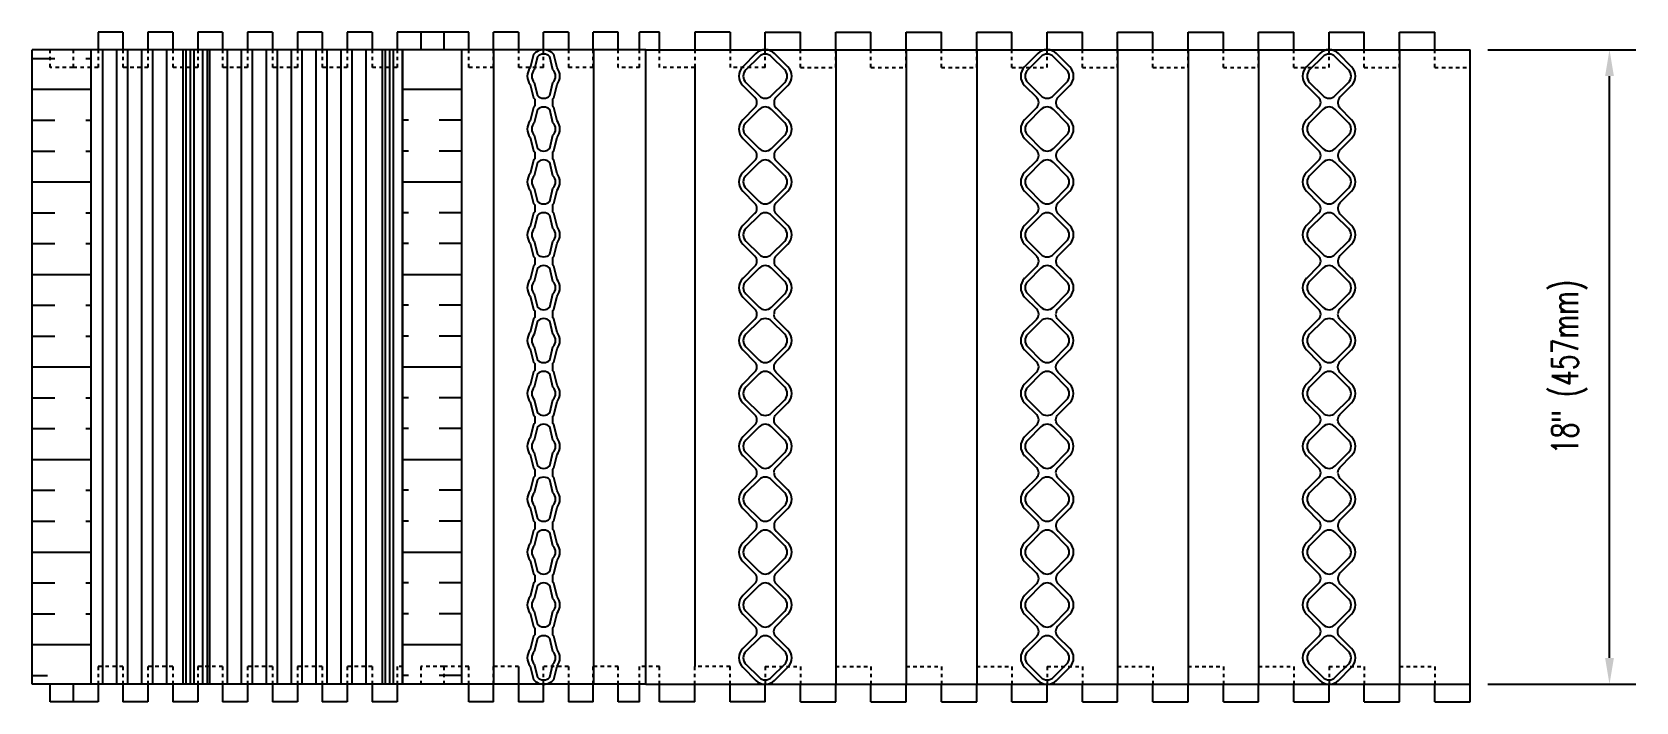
# Model space of a CAD drawing. Header units: inches. Extents: x 397.3 to 447.4, y 159.4 to 221.1.
# Drawn here: x 401.92 to 447.43, y 202.12 to 221.12 of the extents above; entities that cross this region are included whole.
import ezdxf

# ---------------------------------------------------------------- set-up
doc = ezdxf.new("R2010")
doc.units = ezdxf.units.IN
doc.header["$MEASUREMENT"] = 0
doc.linetypes.add('DASHED2', pattern=[0.375, 0.25, -0.125])
for name, color, linetype in [('HATCH', 12, 'Continuous'), ('line25', 2, 'Continuous'), ('LINE50', 5, 'Continuous'), ('LINE8', 8, 'Continuous'), ('LINE9', 9, 'Continuous'), ('TEXT', 4, 'Continuous')]:
    doc.layers.add(name, color=color, linetype=linetype)
doc.styles.add('DIM', font='romans.shx', dxfattribs={"width": 0.7})
doc.dimstyles.new('ext_8', dxfattribs={"dimscale": 8, "dimtxt": 0.09375, "dimasz": 0.09375, "dimexe": 0.09375, "dimexo": 0.0625, "dimgap": 0.0625, "dimtad": 1, "dimdec": 3, "dimzin": 3, "dimdsep": 46, "dimlunit": 4, "dimtxsty": 'DIM', "dimcen": 0.09, "dimdle": 0.09375, "dimclrt": 4, "dimadec": 0, "dimazin": 0, "dimtfac": 1, "dimtdec": 3, "dimtmove": 2, "dimatfit": 3, "dimfxl": 0, "dimfrac": 2, "dimtolj": 1, "dimtzin": 0, "dimarcsym": 0})

# ---------------------------------------------------------------- blocks, each defined once
blk = doc.blocks.new('WEB_INSERT_FRONT')
for p, q in [((-0.265, 8.89), (-0.64, 8.515)), ((0.64, 8.515), (0.265, 8.89)), ((-0.64, 7.985), (-0.297, 7.641)), ((0.309, 7.653), (0.64, 7.985)), ((-0.297, 7.359), (-0.64, 7.015)), ((0.25, 7.512), (0.25, 7.488)), ((0.64, 7.015), (0.309, 7.347)), ((-0.64, 6.485), (-0.297, 6.141)), ((0.309, 6.153), (0.64, 6.485)), ((0.25, 6.012), (0.25, 5.988)), ((-0.297, 5.859), (-0.64, 5.515)), ((0.64, 5.515), (0.309, 5.847)), ((-0.64, 4.985), (-0.297, 4.641)), ((0.309, 4.653), (0.64, 4.985)), ((-0.297, 4.359), (-0.64, 4.015)), ((0.25, 4.512), (0.25, 4.488)), ((0.64, 4.015), (0.309, 4.347)), ((-0.297, 3.141), (-0.64, 3.485)), ((0.309, 3.153), (0.64, 3.485)), ((-0.297, 2.859), (-0.64, 2.515)), ((0.25, 3.012), (0.25, 2.988)), ((0.64, 2.515), (0.309, 2.847)), ((-0.64, 1.985), (-0.297, 1.641)), ((0.309, 1.653), (0.64, 1.985)), ((-0.297, 1.359), (-0.64, 1.015)), ((-0.64, 0.485), (-0.297, 0.141)), ((-0.297, -0.141), (-0.64, -0.485)), ((-0.64, -1.015), (-0.297, -1.359)), ((-0.297, -1.641), (-0.64, -1.985)), ((-0.64, -2.515), (-0.297, -2.859)), ((-0.297, -3.141), (-0.64, -3.485)), ((0.64, -3.485), (0.309, -3.153)), ((-0.64, -4.015), (-0.297, -4.359)), ((0.309, -4.347), (0.64, -4.015)), ((0.25, -4.488), (0.25, -4.512)), ((-0.297, -4.641), (-0.64, -4.985)), ((0.64, -4.985), (0.309, -4.653)), ((-0.64, -5.515), (-0.297, -5.859)), ((0.309, -5.847), (0.64, -5.515)), ((-0.297, -6.141), (-0.64, -6.485)), ((0.25, -5.988), (0.25, -6.012)), ((0.64, -6.485), (0.309, -6.153)), ((-0.64, -7.015), (-0.297, -7.359)), ((0.297, -7.359), (0.64, -7.015)), ((-0.297, -7.641), (-0.64, -7.985)), ((0.64, -7.985), (0.297, -7.641)), ((-0.64, -8.515), (-0.265, -8.89)), ((0.265, -8.89), (0.64, -8.515))]:
    blk.add_line(p, q)
for points in [[(-0.552, 8.073), (-0.177, 7.698, 0.414214), (0.177, 7.698), (0.552, 8.073, 0.414214), (0.552, 8.427), (0.177, 8.802, 0.414214), (-0.177, 8.802), (-0.552, 8.427, 0.414214)], [(-0.552, 6.573), (-0.177, 6.198, 0.414214), (0.177, 6.198), (0.552, 6.573, 0.414214), (0.552, 6.927), (0.177, 7.302, 0.414214), (-0.177, 7.302), (-0.552, 6.927, 0.414214)], [(-0.552, 5.073), (-0.177, 4.698, 0.414214), (0.177, 4.698), (0.552, 5.073, 0.414214), (0.552, 5.427), (0.177, 5.802, 0.414214), (-0.177, 5.802), (-0.552, 5.427, 0.414214)], [(-0.552, 3.573), (-0.177, 3.198, 0.414214), (0.177, 3.198), (0.552, 3.573, 0.414214), (0.552, 3.927), (0.177, 4.302, 0.414214), (-0.177, 4.302), (-0.552, 3.927, 0.414214)], [(-0.552, 3.573), (-0.177, 3.198, 0.414214), (0.177, 3.198), (0.552, 3.573, 0.414214), (0.552, 3.927), (0.177, 4.302, 0.414214), (-0.177, 4.302), (-0.552, 3.927, 0.414214)], [(-0.552, 2.073), (-0.177, 1.698, 0.414214), (0.177, 1.698), (0.552, 2.073, 0.414214), (0.552, 2.427), (0.177, 2.802, 0.414214), (-0.177, 2.802), (-0.552, 2.427, 0.414214)], [(-0.552, 0.573), (-0.177, 0.198, 0.414214), (0.177, 0.198), (0.552, 0.573, 0.414214), (0.552, 0.927), (0.177, 1.302, 0.414214), (-0.177, 1.302), (-0.552, 0.927, 0.414214)], [(-0.552, -0.927), (-0.177, -1.302, 0.414214), (0.177, -1.302), (0.552, -0.927, 0.414214), (0.552, -0.573), (0.177, -0.198, 0.414214), (-0.177, -0.198), (-0.552, -0.573, 0.414214)], [(-0.552, -2.427), (-0.177, -2.802, 0.414214), (0.177, -2.802), (0.552, -2.427, 0.414214), (0.552, -2.073), (0.177, -1.698, 0.414214), (-0.177, -1.698), (-0.552, -2.073, 0.414214)], [(-0.552, -3.927), (-0.177, -4.302, 0.414214), (0.177, -4.302), (0.552, -3.927, 0.414214), (0.552, -3.573), (0.177, -3.198, 0.414214), (-0.177, -3.198), (-0.552, -3.573, 0.414214)], [(-0.552, -5.427), (-0.177, -5.802, 0.414214), (0.177, -5.802), (0.552, -5.427, 0.414214), (0.552, -5.073), (0.177, -4.698, 0.414214), (-0.177, -4.698), (-0.552, -5.073, 0.414214)], [(-0.552, -6.927), (-0.177, -7.302, 0.414214), (0.177, -7.302), (0.552, -6.927, 0.414214), (0.552, -6.573), (0.177, -6.198, 0.414214), (-0.177, -6.198), (-0.552, -6.573, 0.414214)], [(-0.552, -8.427), (-0.177, -8.802, 0.414214), (0.177, -8.802), (0.552, -8.427, 0.414214), (0.552, -8.073), (0.177, -7.698, 0.414214), (-0.177, -7.698), (-0.552, -8.073, 0.414214)]]:
    blk.add_lwpolyline(points, format="xyb", close=True)
blk.add_lwpolyline([(0.25, -2.988, -0.198912), (0.309, -2.847), (0.64, -2.515, 0.414214), (0.64, -1.985), (0.309, -1.653, -0.198912), (0.25, -1.512), (0.25, -1.488, -0.198912), (0.309, -1.347), (0.64, -1.015, 0.414214), (0.64, -0.485), (0.309, -0.153, -0.198912), (0.25, -0.012), (0.25, 0.012, -0.198912), (0.309, 0.153), (0.64, 0.485, 0.414214), (0.64, 1.015), (0.309, 1.347, -0.198912), (0.25, 1.488)], format="xyb")
for centre, radius, start, end in [((0, 8.625), 0.375, 45, 135), ((-0.375, 8.25), 0.375, 135, 225), ((0.375, 8.25), 0.375, 315, 45), ((-0.438, 7.5), 0.2, 315, 45), ((0.45, 7.512), 0.2, 135, 180), ((0.45, 7.488), 0.2, 180, 225), ((-0.375, 6.75), 0.375, 135, 225), ((0.375, 6.75), 0.375, 315, 45), ((-0.438, 6), 0.2, 315, 45), ((0.45, 6.012), 0.2, 135, 180), ((0.45, 5.988), 0.2, 180, 225), ((-0.375, 5.25), 0.375, 135, 225), ((0.375, 5.25), 0.375, 315, 45), ((-0.438, 4.5), 0.2, 315, 45), ((0.45, 4.512), 0.2, 135, 180), ((0.45, 4.488), 0.2, 180, 225), ((-0.375, 3.75), 0.375, 135, 225), ((0.375, 3.75), 0.375, 315, 45), ((-0.438, 3), 0.2, 315, 45), ((0.45, 3.012), 0.2, 135, 180), ((0.45, 2.988), 0.2, 180, 225), ((-0.375, 2.25), 0.375, 135, 225), ((0.375, 2.25), 0.375, 315, 45), ((-0.438, 1.5), 0.2, 315, 45), ((0.45, 1.512), 0.2, 135, 180), ((-0.375, 0.75), 0.375, 135, 225), ((-0.438, 0), 0.2, 315, 45), ((-0.375, -0.75), 0.375, 135, 225), ((-0.438, -1.5), 0.2, 315, 45), ((-0.375, -2.25), 0.375, 135, 225), ((-0.438, -3), 0.2, 315, 45), ((0.45, -3.012), 0.2, 180, 225), ((-0.375, -3.75), 0.375, 135, 225), ((0.375, -3.75), 0.375, 315, 45), ((-0.438, -4.5), 0.2, 315, 45), ((0.45, -4.488), 0.2, 135, 180), ((0.45, -4.512), 0.2, 180, 225), ((-0.375, -5.25), 0.375, 135, 225), ((0.375, -5.25), 0.375, 315, 45), ((-0.438, -6), 0.2, 315, 45), ((0.45, -5.988), 0.2, 135, 180), ((0.45, -6.012), 0.2, 180, 225), ((-0.375, -6.75), 0.375, 135, 225), ((0.375, -6.75), 0.375, 315, 45), ((-0.438, -7.5), 0.2, 315, 45), ((0.438, -7.5), 0.2, 135, 225), ((-0.375, -8.25), 0.375, 135, 225), ((0.375, -8.25), 0.375, 315, 45), ((0, -8.625), 0.375, 225, 315)]:
    blk.add_arc(centre, radius, start, end)
blk = doc.blocks.new('*D34')
at = {"layer": 'Defpoints', "color": 0}
for p in [(442.724, 220.618), (446.681, 220.618), (442.724, 202.618)]:
    blk.add_point(p, dxfattribs=at)
at = {"layer": 'TEXT', "color": 0, "lineweight": -2}
for p, q in [((443.224, 220.618), (447.431, 220.618)), ((446.681, 203.368), (446.681, 219.868)), ((443.224, 202.618), (447.431, 202.618))]:
    blk.add_line(p, q, dxfattribs=at)
at = {"layer": 'TEXT', "color": 0}
for points in [[(446.556, 219.868), (446.806, 219.868), (446.681, 220.618)], [(446.556, 203.368), (446.806, 203.368), (446.681, 202.618)]]:
    blk.add_solid(points, dxfattribs=at)
at = {"layer": 'TEXT', "color": 4, "insert": (445.544, 211.618), "char_height": 0.75, "attachment_point": 5, "rotation": 90, "style": 'DIM'}
blk.add_mtext('\\A1;18" (457mm)', dxfattribs=at)

msp = doc.modelspace()

# ---------------------------------------------------------------- hatches: boundary and pattern name
at = {"layer": 'HATCH'}
h = msp.add_hatch(dxfattribs=at)
h.set_pattern_fill('INSUL', color=256, scale=7, style=0)
h.set_pattern_definition([(0, (405.188, 211.618), (0, 2.625), []), (0, (405.188, 212.493), (0, 2.625), [0.875, -0.875]), (0, (405.188, 213.368), (0, 2.625), [0.875, -0.875])])
h.paths.add_polyline_path([(403.597, 220.618), (401.9176, 220.618), (401.9176, 202.618), (402.3584, 202.618), (402.3584, 203.118), (403.597, 203.118)])
h = msp.add_hatch(dxfattribs=at)
h.set_pattern_fill('INSUL', color=256, scale=7, angle=180, style=0)
h.set_pattern_definition([(180, (410.845, 211.618), (-3e-16, -2.625), []), (180, (410.845, 210.743), (-3e-16, -2.625), [0.875, -0.875]), (180, (410.845, 209.868), (-3e-16, -2.625), [0.875, -0.875])])
h.paths.add_polyline_path([(414.1152, 220.118), (412.8766, 220.118), (412.4359, 220.118), (412.4359, 202.618), (414.1152, 202.618)])

# ---------------------------------------------------------------- linework, layer by layer
for p, q in [((404.4972, 221.118), (403.7901, 221.118)), ((403.7901, 221.118), (403.7901, 220.618)), ((404.4972, 221.118), (404.4972, 220.618)), ((405.9114, 221.118), (405.2043, 221.118)), ((405.2043, 221.118), (405.2043, 220.618)), ((405.9114, 221.118), (405.9114, 220.618)), ((407.3257, 221.118), (406.6185, 221.118)), ((406.6185, 221.118), (406.6185, 220.618)), ((407.3257, 221.118), (407.3257, 220.618)), ((408.7399, 221.118), (408.0328, 221.118)), ((408.0328, 221.118), (408.0328, 220.618)), ((408.7399, 221.118), (408.7399, 220.618)), ((410.1541, 221.118), (409.447, 221.118)), ((409.447, 221.118), (409.447, 220.618)), ((410.1541, 221.118), (410.1541, 220.618)), ((411.5683, 221.118), (410.8612, 221.118)), ((410.8612, 221.118), (410.8612, 220.618)), ((411.5683, 221.118), (411.5683, 220.618)), ((412.2754, 221.118), (412.2754, 220.618)), ((412.9499, 221.118), (412.2754, 221.118)), ((403.9285, 202.618), (403.9285, 220.618)), ((404.3262, 202.618), (404.3262, 220.618)), ((404.6356, 202.618), (404.6356, 220.618)), ((405.0333, 202.618), (405.0333, 220.618)), ((405.3428, 202.618), (405.3428, 220.618)), ((405.7404, 202.618), (405.7404, 220.618)), ((407.4641, 202.618), (407.4641, 220.618)), ((407.8617, 202.618), (407.8617, 220.618)), ((408.1712, 202.618), (408.1712, 220.618)), ((408.5688, 202.618), (408.5688, 220.618)), ((408.8783, 202.618), (408.8783, 220.618)), ((409.2759, 202.618), (409.2759, 220.618)), ((409.5854, 202.618), (409.5854, 220.618)), ((409.983, 202.618), (409.983, 220.618)), ((410.2925, 202.618), (410.2925, 220.618)), ((410.6901, 202.618), (410.6901, 220.618)), ((410.9996, 202.618), (410.9996, 220.618)), ((411.3972, 202.618), (411.3972, 220.618)), ((415.0203, 202.618), (415.0203, 220.618)), ((417.8487, 220.618), (417.8487, 202.618)), ((424.7235, 220.618), (424.7235, 202.618)), ((426.7235, 220.618), (426.7235, 202.618)), ((428.7235, 220.618), (428.7235, 202.618)), ((432.7235, 220.618), (432.7235, 202.618)), ((434.7235, 220.618), (434.7235, 202.618)), ((436.7235, 220.618), (436.7235, 202.618)), ((440.7235, 220.618), (440.7235, 202.618)), ((420.7235, 220.118), (420.7235, 203.118)), ((416.1845, 219.2135), (416.1845, 219.0225)), ((416.6845, 219.2135), (416.6845, 219.0225)), ((416.1845, 217.7135), (416.1845, 217.5225)), ((416.6845, 217.7135), (416.6845, 217.5225)), ((416.1845, 216.2135), (416.1845, 216.0225)), ((416.6845, 216.2135), (416.6845, 216.0225)), ((416.1845, 214.7135), (416.1845, 214.5225)), ((416.6845, 214.7135), (416.6845, 214.5225)), ((416.1845, 213.2135), (416.1845, 213.0225)), ((416.6845, 213.2135), (416.6845, 213.0225)), ((416.1845, 211.7135), (416.1845, 211.5225)), ((416.6845, 211.7135), (416.6845, 211.5225)), ((416.1845, 210.2135), (416.1845, 210.0225)), ((416.6845, 210.2135), (416.6845, 210.0225)), ((416.1845, 208.7135), (416.1845, 208.5225)), ((416.6845, 208.7135), (416.6845, 208.5225)), ((416.1845, 207.2135), (416.1845, 207.0225)), ((416.6845, 207.2135), (416.6845, 207.0225)), ((416.1845, 205.7135), (416.1845, 205.5225)), ((416.6845, 205.7135), (416.6845, 205.5225)), ((416.1845, 204.2135), (416.1845, 204.0225)), ((416.6845, 204.2135), (416.6845, 204.0225)), ((402.4317, 202.118), (402.4317, 202.618)), ((403.083, 202.618), (403.083, 202.118)), ((403.7901, 202.618), (403.7901, 202.118)), ((404.4972, 202.618), (404.4972, 202.118)), ((405.2043, 202.618), (405.2043, 202.118)), ((405.9114, 202.618), (405.9114, 202.118)), ((406.6185, 202.618), (406.6185, 202.118)), ((407.3257, 202.618), (407.3257, 202.118)), ((408.0328, 202.618), (408.0328, 202.118)), ((408.7399, 202.618), (408.7399, 202.118)), ((409.447, 202.618), (409.447, 202.118)), ((410.1541, 202.618), (410.1541, 202.118)), ((410.8612, 202.618), (410.8612, 202.118)), ((411.5683, 202.618), (411.5683, 202.118)), ((412.2754, 202.618), (412.2754, 202.118)), ((403.083, 202.118), (402.4317, 202.118)), ((403.7901, 202.118), (403.083, 202.118)), ((405.2043, 202.118), (404.4972, 202.118)), ((406.6185, 202.118), (405.9114, 202.118)), ((408.0328, 202.118), (407.3257, 202.118)), ((409.447, 202.118), (408.7399, 202.118)), ((410.8612, 202.118), (410.1541, 202.118)), ((412.2754, 202.118), (411.5683, 202.118))]:
    msp.add_line(p, q, dxfattribs=at)
at = {"layer": 'HATCH', "linetype": 'DASHED2', "ltscale": 0.15}
for p, q in [((402.4317, 220.118), (402.4317, 220.618)), ((403.083, 220.618), (403.083, 220.118)), ((403.7901, 220.618), (403.7901, 220.118)), ((404.4972, 220.618), (404.4972, 220.118)), ((405.2043, 220.618), (405.2043, 220.118)), ((405.9114, 220.618), (405.9114, 220.118)), ((406.6185, 220.618), (406.6185, 220.118)), ((407.3257, 220.618), (407.3257, 220.118)), ((408.0328, 220.618), (408.0328, 220.118)), ((408.7399, 220.618), (408.7399, 220.118)), ((409.447, 220.618), (409.447, 220.118)), ((410.1541, 220.618), (410.1541, 220.118)), ((410.8612, 220.618), (410.8612, 220.118)), ((411.5683, 220.618), (411.5683, 220.118)), ((412.2754, 220.618), (412.2754, 220.118)), ((403.083, 220.118), (402.4317, 220.118)), ((403.7901, 220.118), (403.083, 220.118)), ((405.2043, 220.118), (404.4972, 220.118)), ((406.6185, 220.118), (405.9114, 220.118)), ((408.0328, 220.118), (407.3257, 220.118)), ((409.447, 220.118), (408.7399, 220.118)), ((410.8612, 220.118), (410.1541, 220.118)), ((412.2754, 220.118), (411.5683, 220.118)), ((403.7901, 203.118), (403.7901, 202.618)), ((404.4972, 203.118), (403.7901, 203.118)), ((404.4972, 203.118), (404.4972, 202.618)), ((405.2043, 203.118), (405.2043, 202.618)), ((405.9114, 203.118), (405.2043, 203.118)), ((405.9114, 203.118), (405.9114, 202.618)), ((406.6185, 203.118), (406.6185, 202.618)), ((407.3257, 203.118), (406.6185, 203.118)), ((407.3257, 203.118), (407.3257, 202.618)), ((408.0328, 203.118), (408.0328, 202.618)), ((408.7399, 203.118), (408.0328, 203.118)), ((408.7399, 203.118), (408.7399, 202.618)), ((409.447, 203.118), (409.447, 202.618)), ((410.1541, 203.118), (409.447, 203.118)), ((410.1541, 203.118), (410.1541, 202.618)), ((410.8612, 203.118), (410.8612, 202.618)), ((411.5683, 203.118), (410.8612, 203.118)), ((411.5683, 203.118), (411.5683, 202.618)), ((412.4359, 203.118), (412.2754, 203.118)), ((412.2754, 203.118), (412.2754, 202.618))]:
    msp.add_line(p, q, dxfattribs=at)
at = {"layer": 'HATCH'}
for points in [[(416.6845, 219.2135, 0.0398679), (416.7257, 219.2567), (416.8139, 219.6317, 0.3546831), (416.8139, 220.1042), (416.7257, 220.4792, 0.47636), (416.1433, 220.4792), (416.0552, 220.1042, 0.3546831), (416.0552, 219.6317), (416.1433, 219.2567, 0.0398679), (416.1845, 219.2135, 0.0398679)], [(416.1845, 219.0225, 0.0398679), (416.1433, 218.9792), (416.0552, 218.6042, 0.3546831), (416.0552, 218.1317), (416.1433, 217.7567, 0.0398679), (416.1845, 217.7135, 0.0398679)], [(416.6845, 217.7135, 0.0398679), (416.7257, 217.7567), (416.8139, 218.1317, 0.3546831), (416.8139, 218.6042), (416.7257, 218.9792, 0.0398679), (416.6845, 219.0225)], [(416.1845, 217.5225, 0.0398679), (416.1433, 217.4792), (416.0552, 217.1042, 0.3546831), (416.0552, 216.6317), (416.1433, 216.2567, 0.0398679), (416.1845, 216.2135)], [(416.6845, 216.2135, 0.0398679), (416.7257, 216.2567), (416.8139, 216.6317, 0.3546831), (416.8139, 217.1042), (416.7257, 217.4792, 0.0398679), (416.6845, 217.5225, 0.0398679)], [(416.1845, 216.0225, 0.0398679), (416.1433, 215.9792), (416.0552, 215.6042, 0.3546831), (416.0552, 215.1317), (416.1433, 214.7567, 0.0398679), (416.1845, 214.7135, 0.0398679)], [(416.6845, 214.7135, 0.0398679), (416.7257, 214.7567), (416.8139, 215.1317, 0.3546831), (416.8139, 215.6042), (416.7257, 215.9792, 0.0398679), (416.6845, 216.0225)], [(416.1845, 214.5225, 0.0398679), (416.1433, 214.4792), (416.0552, 214.1042, 0.3546831), (416.0552, 213.6317), (416.1433, 213.2567, 0.0398679), (416.1845, 213.2135)], [(416.6845, 213.2135, 0.0398679), (416.7257, 213.2567), (416.8139, 213.6317, 0.3546831), (416.8139, 214.1042), (416.7257, 214.4792, 0.0398679), (416.6845, 214.5225, 0.0398679)], [(416.1845, 213.0225, 0.0398679), (416.1433, 212.9792), (416.0552, 212.6042, 0.3546831), (416.0552, 212.1317), (416.1433, 211.7567, 0.0398679), (416.1845, 211.7135, 0.0398679)], [(416.6845, 211.7135, 0.0398679), (416.7257, 211.7567), (416.8139, 212.1317, 0.3546831), (416.8139, 212.6042), (416.7257, 212.9792, 0.0398679), (416.6845, 213.0225)], [(416.1845, 211.5225, 0.0398679), (416.1433, 211.4792), (416.0552, 211.1042, 0.3546831), (416.0552, 210.6317), (416.1433, 210.2567, 0.0398679), (416.1845, 210.2135)], [(416.6845, 210.2135, 0.0398679), (416.7257, 210.2567), (416.8139, 210.6317, 0.3546831), (416.8139, 211.1042), (416.7257, 211.4792, 0.0398679), (416.6845, 211.5225, 0.0398679)], [(416.1845, 210.0225, 0.0398679), (416.1433, 209.9792), (416.0552, 209.6042, 0.3546831), (416.0552, 209.1317), (416.1433, 208.7567, 0.0398679), (416.1845, 208.7135, 0.0398679)], [(416.6845, 208.7135, 0.0398679), (416.7257, 208.7567), (416.8139, 209.1317, 0.3546831), (416.8139, 209.6042), (416.7257, 209.9792, 0.0398679), (416.6845, 210.0225)], [(416.1845, 208.5225, 0.0398679), (416.1433, 208.4792), (416.0552, 208.1042, 0.3546831), (416.0552, 207.6317), (416.1433, 207.2567, 0.0398679), (416.1845, 207.2135)], [(416.6845, 207.2135, 0.0398679), (416.7257, 207.2567), (416.8139, 207.6317, 0.3546831), (416.8139, 208.1042), (416.7257, 208.4792, 0.0398679), (416.6845, 208.5225, 0.0398679)], [(416.1845, 207.0225, 0.0398679), (416.1433, 206.9792), (416.0552, 206.6042, 0.3546831), (416.0552, 206.1317), (416.1433, 205.7567, 0.0398679), (416.1845, 205.7135, 0.0398679)], [(416.6845, 205.7135, 0.0398679), (416.7257, 205.7567), (416.8139, 206.1317, 0.3546831), (416.8139, 206.6042), (416.7257, 206.9792, 0.0398679), (416.6845, 207.0225)], [(416.1845, 205.5225, 0.0398679), (416.1433, 205.4792), (416.0552, 205.1042, 0.3546831), (416.0552, 204.6317), (416.1433, 204.2567, 0.0398679), (416.1845, 204.2135)], [(416.6845, 204.2135, 0.0398679), (416.7257, 204.2567), (416.8139, 204.6317, 0.3546831), (416.8139, 205.1042), (416.7257, 205.4792, 0.0398679), (416.6845, 205.5225, 0.0398679)], [(416.1845, 204.0225, 0.0398679), (416.1433, 203.9792), (416.0552, 203.6042, 0.3546831), (416.0552, 203.1317), (416.1433, 202.7567, 0.47636), (416.7257, 202.7567), (416.8139, 203.1317, 0.3546831), (416.8139, 203.6042), (416.7257, 203.9792, 0.0398679), (416.6845, 204.0225, 0.0398679)]]:
    msp.add_lwpolyline(points, format="xyb", dxfattribs=at)
for points in [[(416.1696, 219.6912), (416.2578, 219.3162, 0.4142136), (416.6113, 219.3162), (416.6995, 219.6912, 0.4142136), (416.6995, 220.0447), (416.6113, 220.4197, 0.4142136), (416.2578, 220.4197), (416.1696, 220.0447, 0.4142136)], [(416.1696, 218.1912), (416.2578, 217.8162, 0.4142136), (416.6113, 217.8162), (416.6995, 218.1912, 0.4142136), (416.6995, 218.5447), (416.6113, 218.9197, 0.4142136), (416.2578, 218.9197), (416.1696, 218.5447, 0.4142136)], [(416.1696, 216.6912), (416.2578, 216.3162, 0.4142136), (416.6113, 216.3162), (416.6995, 216.6912, 0.4142136), (416.6995, 217.0447), (416.6113, 217.4197, 0.4142136), (416.2578, 217.4197), (416.1696, 217.0447, 0.4142136)], [(416.1696, 215.1912), (416.2578, 214.8162, 0.4142136), (416.6113, 214.8162), (416.6995, 215.1912, 0.4142136), (416.6995, 215.5447), (416.6113, 215.9197, 0.4142136), (416.2578, 215.9197), (416.1696, 215.5447, 0.4142136)], [(416.1696, 215.1912), (416.2578, 214.8162, 0.4142136), (416.6113, 214.8162), (416.6995, 215.1912, 0.4142136), (416.6995, 215.5447), (416.6113, 215.9197, 0.4142136), (416.2578, 215.9197), (416.1696, 215.5447, 0.4142136)], [(416.1696, 213.6912), (416.2578, 213.3162, 0.4142136), (416.6113, 213.3162), (416.6995, 213.6912, 0.4142136), (416.6995, 214.0447), (416.6113, 214.4197, 0.4142136), (416.2578, 214.4197), (416.1696, 214.0447, 0.4142136)], [(416.1696, 212.1912), (416.2578, 211.8162, 0.4142136), (416.6113, 211.8162), (416.6995, 212.1912, 0.4142136), (416.6995, 212.5447), (416.6113, 212.9197, 0.4142136), (416.2578, 212.9197), (416.1696, 212.5447, 0.4142136)], [(416.1696, 210.6912), (416.2578, 210.3162, 0.4142136), (416.6113, 210.3162), (416.6995, 210.6912, 0.4142136), (416.6995, 211.0447), (416.6113, 211.4197, 0.4142136), (416.2578, 211.4197), (416.1696, 211.0447, 0.4142136)], [(416.1696, 209.1912), (416.2578, 208.8162, 0.4142136), (416.6113, 208.8162), (416.6995, 209.1912, 0.4142136), (416.6995, 209.5447), (416.6113, 209.9197, 0.4142136), (416.2578, 209.9197), (416.1696, 209.5447, 0.4142136)], [(416.1696, 207.6912), (416.2578, 207.3162, 0.4142136), (416.6113, 207.3162), (416.6995, 207.6912, 0.4142136), (416.6995, 208.0447), (416.6113, 208.4197, 0.4142136), (416.2578, 208.4197), (416.1696, 208.0447, 0.4142136)], [(416.1696, 206.1912), (416.2578, 205.8162, 0.4142136), (416.6113, 205.8162), (416.6995, 206.1912, 0.4142136), (416.6995, 206.5447), (416.6113, 206.9197, 0.4142136), (416.2578, 206.9197), (416.1696, 206.5447, 0.4142136)], [(416.1696, 204.6912), (416.2578, 204.3162, 0.4142136), (416.6113, 204.3162), (416.6995, 204.6912, 0.4142136), (416.6995, 205.0447), (416.6113, 205.4197, 0.4142136), (416.2578, 205.4197), (416.1696, 205.0447, 0.4142136)], [(416.1696, 203.1912), (416.2578, 202.8162, 0.4142136), (416.6113, 202.8162), (416.6995, 203.1912, 0.4142136), (416.6995, 203.5447), (416.6113, 203.9197, 0.4142136), (416.2578, 203.9197), (416.1696, 203.5447, 0.4142136)]]:
    msp.add_lwpolyline(points, format="xyb", close=True, dxfattribs=at)
at = {"layer": 'line25'}
for p, q in [((412.9499, 221.118), (412.9499, 220.618)), ((413.6012, 221.118), (412.9499, 221.118)), ((413.6012, 221.118), (413.6012, 220.618)), ((414.3083, 221.118), (413.6012, 221.118)), ((414.3083, 220.618), (414.3083, 221.118)), ((415.7225, 221.118), (415.0154, 221.118)), ((415.0154, 220.618), (415.0154, 221.118)), ((415.7225, 221.118), (415.7225, 220.618)), ((417.1368, 221.118), (416.4297, 221.118)), ((416.4297, 220.618), (416.4297, 221.118)), ((417.1368, 221.118), (417.1368, 220.618)), ((418.551, 221.118), (417.8439, 221.118)), ((417.8439, 220.618), (417.8439, 221.118)), ((418.551, 220.618), (418.551, 221.118)), ((419.7235, 221.118), (419.1557, 221.118)), ((419.1557, 220.618), (419.1557, 221.118)), ((419.3378, 220.618), (401.9176, 220.618)), ((415.7225, 203.118), (415.7225, 202.118)), ((419.3378, 202.618), (401.9176, 202.618)), ((414.3083, 202.118), (414.3083, 202.618)), ((415.0154, 202.118), (415.0154, 202.618)), ((416.4297, 202.118), (416.4297, 202.618)), ((417.1368, 202.618), (417.1368, 202.118)), ((417.8439, 202.118), (417.8439, 202.618)), ((418.551, 202.118), (418.551, 202.618)), ((419.1557, 202.118), (419.1557, 202.618)), ((415.0154, 202.118), (414.3083, 202.118)), ((416.4297, 202.118), (415.7225, 202.118)), ((417.8439, 202.118), (417.1368, 202.118)), ((419.1557, 202.118), (418.551, 202.118))]:
    msp.add_line(p, q, dxfattribs=at)
at = {"layer": 'line25', "linetype": 'DASHED2', "ltscale": 0.15}
for p, q in [((414.3083, 220.118), (414.3083, 220.618)), ((415.0154, 220.118), (415.0154, 220.618)), ((415.7225, 220.618), (415.7225, 220.118)), ((416.4297, 220.118), (416.4297, 220.618)), ((417.1368, 220.618), (417.1368, 220.118)), ((417.8439, 220.118), (417.8439, 220.618)), ((418.551, 220.118), (418.551, 220.618)), ((419.1557, 220.118), (419.1557, 220.618)), ((415.0154, 220.118), (414.3083, 220.118)), ((416.4297, 220.118), (415.7225, 220.118)), ((417.8439, 220.118), (417.1368, 220.118)), ((419.1557, 220.118), (418.551, 220.118)), ((413.6012, 203.118), (412.9499, 203.118)), ((412.9499, 203.118), (412.9499, 202.618)), ((414.3083, 203.118), (413.6012, 203.118)), ((413.6012, 203.118), (413.6012, 202.618)), ((414.3083, 202.618), (414.3083, 203.118)), ((415.7225, 203.118), (415.0154, 203.118)), ((415.0154, 202.618), (415.0154, 203.118)), ((417.1368, 203.118), (416.4297, 203.118)), ((416.4297, 202.618), (416.4297, 203.118)), ((417.1368, 203.118), (417.1368, 202.618)), ((418.551, 203.118), (417.8439, 203.118)), ((417.8439, 202.618), (417.8439, 203.118)), ((418.551, 202.618), (418.551, 203.118)), ((419.7235, 203.118), (419.1557, 203.118)), ((419.1557, 202.618), (419.1557, 203.118))]:
    msp.add_line(p, q, dxfattribs=at)
at = {"layer": 'LINE50'}
for p, q in [((401.9176, 202.618), (401.9176, 220.618)), ((403.597, 202.618), (403.597, 220.618)), ((412.4359, 202.618), (412.4359, 220.618)), ((414.1152, 202.618), (414.1152, 220.618)), ((419.3378, 202.618), (419.3378, 220.618))]:
    msp.add_line(p, q, dxfattribs=at)
at = {"layer": 'LINE8'}
for p, q in [((406.2044, 202.618), (406.2044, 220.618)), ((406.2928, 202.618), (406.2928, 220.618)), ((406.4158, 202.618), (406.4158, 220.618)), ((406.5138, 202.618), (406.5138, 220.618)), ((406.7592, 202.618), (406.7592, 220.618)), ((406.8931, 202.618), (406.8931, 220.618)), ((406.9581, 202.618), (406.9581, 220.618)), ((411.8613, 202.618), (411.8613, 220.618)), ((411.9497, 202.618), (411.9497, 220.618)), ((412.0726, 202.618), (412.0726, 220.618)), ((412.1707, 202.618), (412.1707, 220.618)), ((412.4273, 202.618), (412.4273, 220.618))]:
    msp.add_line(p, q, dxfattribs=at)
at = {"layer": 'LINE9'}
for p, q in [((419.7235, 220.618), (419.7235, 221.118)), ((421.7235, 221.118), (420.7235, 221.118)), ((420.7235, 221.118), (420.7235, 220.618)), ((421.7235, 221.118), (421.7235, 220.618)), ((422.7235, 221.118), (423.7235, 221.118)), ((422.7235, 220.618), (422.7235, 221.118)), ((423.7235, 220.618), (423.7235, 221.118)), ((424.7235, 220.618), (424.7235, 221.118)), ((424.7235, 221.118), (425.7235, 221.118)), ((425.7235, 220.618), (425.7235, 221.118)), ((426.7235, 220.618), (426.7235, 221.118)), ((426.7235, 221.118), (427.7235, 221.118)), ((427.7235, 220.618), (427.7235, 221.118)), ((428.7235, 220.618), (428.7235, 221.118)), ((428.7235, 221.118), (429.7235, 221.118)), ((429.7235, 220.618), (429.7235, 221.118)), ((430.7235, 220.618), (430.7235, 221.118)), ((430.7235, 221.118), (431.7235, 221.118)), ((431.7235, 220.618), (431.7235, 221.118)), ((432.7235, 220.618), (432.7235, 221.118)), ((432.7235, 221.118), (433.7235, 221.118)), ((433.7235, 220.618), (433.7235, 221.118)), ((434.7235, 220.618), (434.7235, 221.118)), ((434.7235, 221.118), (435.7235, 221.118)), ((435.7235, 220.618), (435.7235, 221.118)), ((436.7235, 220.618), (436.7235, 221.118)), ((436.7235, 221.118), (437.7235, 221.118)), ((437.7235, 220.618), (437.7235, 221.118)), ((438.7235, 221.118), (439.7235, 221.118)), ((438.7235, 220.618), (438.7235, 221.118)), ((439.7235, 220.618), (439.7235, 221.118)), ((440.7235, 221.118), (441.7235, 221.118)), ((440.7235, 220.618), (440.7235, 221.118)), ((441.7235, 220.618), (441.7235, 221.118)), ((419.3378, 220.618), (442.7235, 220.618)), ((442.7235, 202.618), (442.7235, 220.618)), ((419.3378, 202.618), (442.7235, 202.618)), ((419.7235, 202.118), (419.7235, 202.618)), ((420.7235, 202.118), (420.7235, 202.618)), ((421.7235, 202.118), (421.7235, 202.618)), ((422.7235, 202.118), (422.7235, 202.618)), ((423.7235, 202.118), (423.7235, 202.618)), ((424.7235, 202.118), (424.7235, 202.618)), ((425.7235, 202.118), (425.7235, 202.618)), ((426.7235, 202.118), (426.7235, 202.618)), ((427.7235, 202.118), (427.7235, 202.618)), ((428.7235, 202.118), (428.7235, 202.618)), ((429.7235, 202.118), (429.7235, 202.618)), ((430.7235, 202.118), (430.7235, 202.618)), ((431.7235, 202.118), (431.7235, 202.618)), ((432.7235, 202.118), (432.7235, 202.618)), ((433.7235, 202.118), (433.7235, 202.618)), ((434.7235, 202.118), (434.7235, 202.618)), ((435.7235, 202.118), (435.7235, 202.618)), ((436.7235, 202.118), (436.7235, 202.618)), ((437.7235, 202.118), (437.7235, 202.618)), ((438.7235, 202.118), (438.7235, 202.618)), ((439.7235, 202.118), (439.7235, 202.618)), ((440.7235, 202.118), (440.7235, 202.618)), ((441.7235, 202.118), (441.7235, 202.618)), ((442.7235, 202.118), (442.7235, 202.618)), ((420.7235, 202.118), (419.7235, 202.118)), ((422.7235, 202.118), (421.7235, 202.118)), ((423.7235, 202.118), (424.7235, 202.118)), ((425.7235, 202.118), (426.7235, 202.118)), ((427.7235, 202.118), (428.7235, 202.118)), ((429.7235, 202.118), (430.7235, 202.118)), ((431.7235, 202.118), (432.7235, 202.118)), ((433.7235, 202.118), (434.7235, 202.118)), ((435.7235, 202.118), (436.7235, 202.118)), ((437.7235, 202.118), (438.7235, 202.118)), ((439.7235, 202.118), (440.7235, 202.118)), ((441.7235, 202.118), (442.7235, 202.118))]:
    msp.add_line(p, q, dxfattribs=at)
at = {"layer": 'LINE9', "linetype": 'DASHED2', "ltscale": 0.15}
for p, q in [((419.7235, 220.118), (419.7235, 220.618)), ((420.7235, 220.618), (420.7235, 220.118)), ((421.7235, 220.618), (421.7235, 220.118)), ((422.7235, 220.118), (422.7235, 220.618)), ((423.7235, 220.118), (423.7235, 220.618)), ((424.7235, 220.118), (424.7235, 220.618)), ((425.7235, 220.118), (425.7235, 220.618)), ((426.7235, 220.118), (426.7235, 220.618)), ((427.7235, 220.118), (427.7235, 220.618)), ((428.7235, 220.118), (428.7235, 220.618)), ((429.7235, 220.118), (429.7235, 220.618)), ((430.7235, 220.118), (430.7235, 220.618)), ((431.7235, 220.118), (431.7235, 220.618)), ((432.7235, 220.118), (432.7235, 220.618)), ((433.7235, 220.118), (433.7235, 220.618)), ((434.7235, 220.118), (434.7235, 220.618)), ((435.7235, 220.118), (435.7235, 220.618)), ((436.7235, 220.118), (436.7235, 220.618)), ((437.7235, 220.118), (437.7235, 220.618)), ((438.7235, 220.118), (438.7235, 220.618)), ((439.7235, 220.118), (439.7235, 220.618)), ((440.7235, 220.118), (440.7235, 220.618)), ((441.7235, 220.118), (441.7235, 220.618)), ((442.7235, 220.118), (442.7235, 220.618)), ((420.7235, 220.118), (419.7235, 220.118)), ((422.7235, 220.118), (421.7235, 220.118)), ((423.7235, 220.118), (424.7235, 220.118)), ((425.7235, 220.118), (426.7235, 220.118)), ((427.7235, 220.118), (428.7235, 220.118)), ((429.7235, 220.118), (430.7235, 220.118)), ((431.7235, 220.118), (432.7235, 220.118)), ((433.7235, 220.118), (434.7235, 220.118)), ((435.7235, 220.118), (436.7235, 220.118)), ((437.7235, 220.118), (438.7235, 220.118)), ((439.7235, 220.118), (440.7235, 220.118)), ((441.7235, 220.118), (442.7235, 220.118)), ((419.7235, 202.618), (419.7235, 203.118)), ((421.7235, 203.118), (420.7235, 203.118)), ((420.7235, 202.618), (420.7235, 203.118)), ((420.7235, 202.618), (420.7235, 203.118)), ((421.7235, 202.618), (421.7235, 203.118)), ((422.7235, 203.118), (423.7235, 203.118)), ((422.7235, 203.118), (422.7235, 202.618)), ((423.7235, 203.118), (423.7235, 202.618)), ((424.7235, 203.118), (425.7235, 203.118)), ((424.7235, 203.118), (424.7235, 202.618)), ((425.7235, 203.118), (425.7235, 202.618)), ((426.7235, 203.118), (427.7235, 203.118)), ((426.7235, 203.118), (426.7235, 202.618)), ((427.7235, 203.118), (427.7235, 202.618)), ((428.7235, 203.118), (428.7235, 202.618)), ((428.7235, 203.118), (429.7235, 203.118)), ((429.7235, 203.118), (429.7235, 202.618)), ((430.7235, 203.118), (430.7235, 202.618)), ((430.7235, 203.118), (431.7235, 203.118)), ((431.7235, 203.118), (431.7235, 202.618)), ((432.7235, 203.118), (433.7235, 203.118)), ((432.7235, 203.118), (432.7235, 202.618)), ((433.7235, 203.118), (433.7235, 202.618)), ((434.7235, 203.118), (435.7235, 203.118)), ((434.7235, 203.118), (434.7235, 202.618)), ((435.7235, 203.118), (435.7235, 202.618)), ((436.7235, 203.118), (436.7235, 202.618)), ((436.7235, 203.118), (437.7235, 203.118)), ((437.7235, 203.118), (437.7235, 202.618)), ((438.7235, 203.118), (438.7235, 202.618)), ((438.7235, 203.118), (439.7235, 203.118)), ((439.7235, 203.118), (439.7235, 202.618)), ((440.7235, 203.118), (440.7235, 202.618)), ((440.7235, 203.118), (441.7235, 203.118)), ((441.7235, 203.118), (441.7235, 202.618))]:
    msp.add_line(p, q, dxfattribs=at)

# ---------------------------------------------------------------- block references
at = {"layer": 'HATCH'}
for p in [(422.7235, 211.618), (430.7235, 211.618), (438.7235, 211.618)]:
    msp.add_blockref('WEB_INSERT_FRONT', p, dxfattribs=at)

# ---------------------------------------------------------------- dimensions: what is measured, and where the dimension line sits
at = {"layer": 'TEXT'}
dim = msp.add_linear_dim(base=(446.681, 220.618), p1=(442.7235, 202.618), p2=(442.7235, 220.618), angle=90, text='18" (457mm)', dimstyle='ext_8', dxfattribs=at)
dim.commit()
dim.dimension.update_dxf_attribs({"geometry": '*D34', "text_midpoint": (445.5437, 211.618), "dimtype": 160})

doc.saveas('drawing.dxf')
